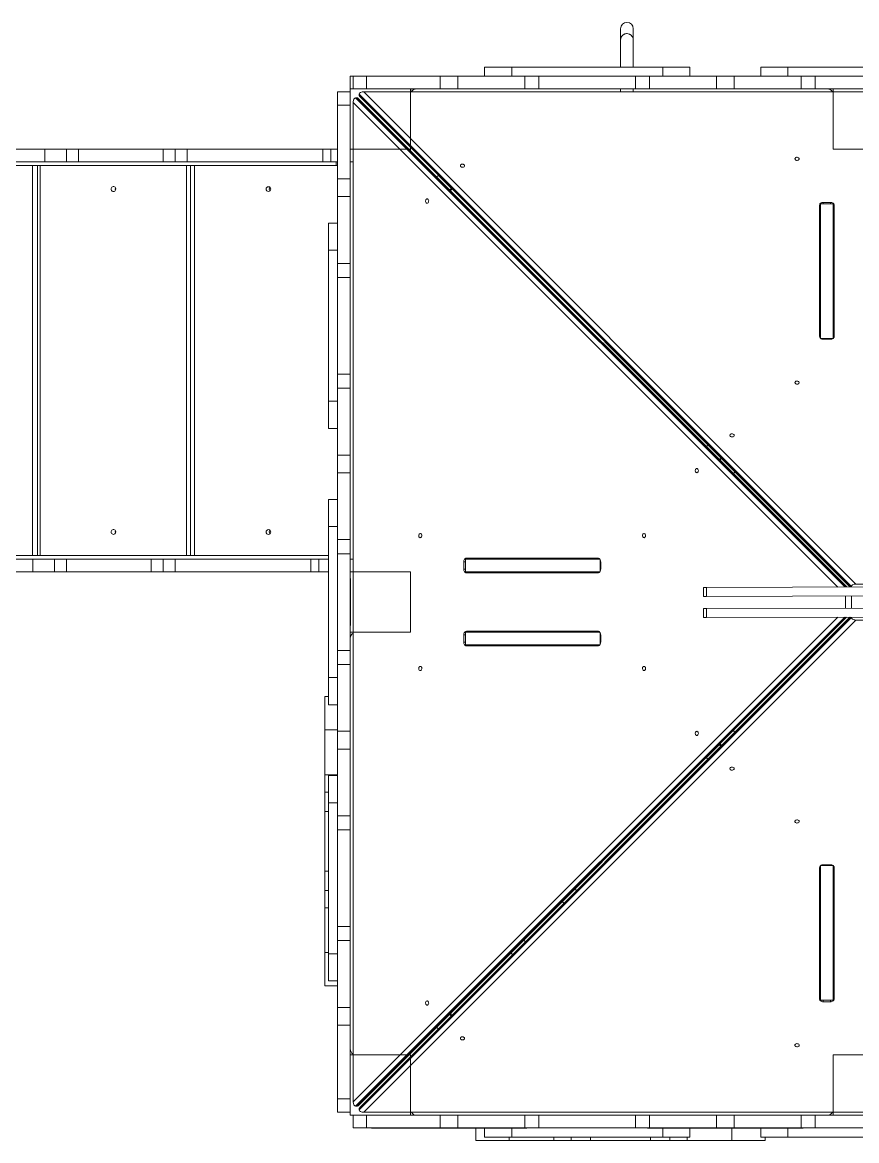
# Model space of a CAD drawing. Header units: millimetres. Extents: x -9609 to 9022, y -7175 to 8108.
# Drawn here: x 1354 to 2736, y 2315 to 4167 of the extents above; entities that cross this region are included whole.
import ezdxf

# ---------------------------------------------------------------- set-up
doc = ezdxf.new("R2010")
doc.units = ezdxf.units.MM
doc.layers.add('DIKOM_ОБЪЕКТ', color=7, linetype='Continuous')

msp = doc.modelspace()

# ---------------------------------------------------------------- linework, layer by layer
at = {"layer": 'DIKOM_ОБЪЕКТ', "color": 7, "linetype": 'Continuous', "lineweight": 15}
for p, q in [((2365.881, 4112.979), (2365.968, 4113.579)), ((2119.586, 4093.212), (2119.586, 4078.312)), ((2119.586, 4093.212), (2164.585, 4093.212)), ((2164.585, 4093.212), (2414.585, 4093.212)), ((2164.585, 4093.212), (2164.585, 4078.312)), ((2414.585, 4093.212), (2459.586, 4093.212)), ((2414.585, 4093.212), (2414.585, 4078.312)), ((2459.586, 4078.312), (2459.586, 4093.212)), ((2577.086, 4093.212), (2577.086, 4078.312)), ((2577.086, 4093.212), (2622.086, 4093.212)), ((2622.086, 4093.212), (2872.086, 4093.212)), ((2622.086, 4093.212), (2622.086, 4078.312)), ((1897.086, 4078.212), (1897.086, 4057.212)), ((1897.086, 4078.212), (1902.086, 4078.212)), ((1902.086, 4078.212), (1902.086, 4057.212)), ((1902.086, 4078.212), (1924.233, 4078.212)), ((1924.233, 4078.212), (1924.233, 4057.212)), ((1924.233, 4078.212), (2046.168, 4078.212)), ((1932.086, 4078.312), (1932.086, 4078.212)), ((1932.086, 4078.312), (1939.321, 4078.312)), ((1939.321, 4078.312), (1939.321, 4078.212)), ((1939.321, 4078.312), (2031.501, 4078.312)), ((2031.501, 4078.312), (2031.501, 4078.212)), ((2031.501, 4078.312), (2090.17, 4078.312)), ((2046.168, 4078.212), (2046.168, 4057.212)), ((2046.168, 4078.212), (2075.503, 4078.212)), ((2075.503, 4078.212), (2075.503, 4057.212)), ((2075.503, 4078.212), (2186.294, 4078.212)), ((2090.17, 4078.312), (2090.17, 4078.212)), ((2090.17, 4078.312), (2182.35, 4078.312)), ((2182.35, 4078.312), (2182.35, 4078.212)), ((2182.35, 4078.312), (2189.586, 4078.312)), ((2186.294, 4078.212), (2186.294, 4057.212)), ((2186.294, 4078.212), (2209.586, 4078.212)), ((2189.586, 4078.312), (2189.586, 4078.212)), ((2209.586, 4078.212), (2209.586, 4057.212)), ((2209.586, 4078.212), (2369.586, 4078.212)), ((2369.586, 4078.212), (2369.586, 4057.212)), ((2369.586, 4078.212), (2392.877, 4078.212)), ((2389.586, 4078.312), (2389.586, 4078.212)), ((2389.586, 4078.312), (2396.821, 4078.312)), ((2392.877, 4078.212), (2392.877, 4057.212)), ((2392.877, 4078.212), (2503.668, 4078.212)), ((2396.821, 4078.312), (2396.821, 4078.212)), ((2396.821, 4078.312), (2489.001, 4078.312)), ((2489.001, 4078.312), (2489.001, 4078.212)), ((2489.001, 4078.312), (2547.67, 4078.312)), ((2503.668, 4078.212), (2503.668, 4057.212)), ((2503.668, 4078.212), (2533.003, 4078.212)), ((2533.003, 4078.212), (2533.003, 4057.212)), ((2533.003, 4078.212), (2643.794, 4078.212)), ((2547.67, 4078.312), (2547.67, 4078.212)), ((2547.67, 4078.312), (2639.85, 4078.312)), ((2639.85, 4078.312), (2639.85, 4078.212)), ((2639.85, 4078.312), (2647.086, 4078.312)), ((2643.794, 4078.212), (2643.794, 4057.212)), ((2643.794, 4078.212), (2667.086, 4078.212)), ((2647.086, 4078.312), (2647.086, 4078.212)), ((2667.086, 4078.212), (2667.086, 4057.212)), ((2667.086, 4078.212), (2827.086, 4078.212)), ((1897.086, 4057.212), (1897.086, 4052.212)), ((1902.086, 4057.212), (1897.086, 4057.212)), ((1897.149, 4057.212), (1897.149, 3957.212)), ((1997.149, 4057.212), (1897.149, 4057.212)), ((1902.086, 4057.212), (1924.233, 4057.212)), ((1924.233, 4057.212), (2046.168, 4057.212)), ((1997.086, 4052.282), (1997.086, 4057.212)), ((1997.149, 3957.212), (1997.149, 4057.212)), ((1997.26, 4052.282), (1997.26, 4057.212)), ((2046.168, 4057.212), (2075.503, 4057.212)), ((2075.503, 4057.212), (2186.294, 4057.212)), ((2186.294, 4057.212), (2209.586, 4057.212)), ((2209.586, 4057.212), (2369.586, 4057.212)), ((2369.586, 4057.212), (2392.877, 4057.212)), ((2392.877, 4057.212), (2503.668, 4057.212)), ((2503.668, 4057.212), (2533.003, 4057.212)), ((2533.003, 4057.212), (2643.794, 4057.212)), ((2643.794, 4057.212), (2667.086, 4057.212)), ((2667.086, 4057.212), (2708.356, 4057.212)), ((2697.086, 4057.212), (2697.086, 4052.282)), ((2697.149, 4057.212), (2697.149, 3957.212)), ((2797.149, 4057.212), (2697.149, 4057.212)), ((2785.815, 4057.212), (2708.356, 4057.212)), ((2785.99, 4057.212), (2708.53, 4057.212)), ((1876.086, 4052.212), (1897.086, 4052.212)), ((1876.086, 4030.065), (1876.086, 4052.212)), ((1897.086, 4030.065), (1897.086, 4052.212)), ((1906.044, 4042.212), (1908.058, 4042.212)), ((1906.044, 4042.212), (2716.438, 3232.127)), ((2718.446, 3232.133), (1908.058, 4042.212)), ((2719.46, 3232.136), (1909.969, 4041.318)), ((2727.086, 3232.942), (1912.086, 4048.254)), ((1912.086, 4048.254), (1912.086, 4046.24)), ((1912.086, 4046.24), (2725.861, 3232.153)), ((1912.98, 4044.328), (2724.848, 3232.151)), ((1919.553, 4052.282), (2734.553, 3236.97)), ((3574.618, 4052.282), (1919.553, 4052.282)), ((1875.986, 4014.976), (1875.986, 4022.212)), ((1875.986, 4022.212), (1876.086, 4022.212)), ((1876.086, 4030.065), (1897.086, 4030.065)), ((1876.086, 3908.129), (1876.086, 4030.065)), ((1897.086, 3908.129), (1897.086, 4030.065)), ((1902.016, 4034.745), (1902.016, 2379.68)), ((2704.972, 3232.096), (1902.016, 4034.745)), ((1875.986, 4014.976), (1876.086, 4014.976)), ((1875.986, 3922.796), (1875.986, 4014.976)), ((1391.086, 3957.212), (1270.8, 3957.212)), ((1391.086, 3957.212), (1391.086, 3936.212)), ((1427.086, 3957.212), (1391.086, 3957.212)), ((1427.086, 3957.212), (1427.086, 3936.212)), ((1427.086, 3957.212), (1447.086, 3957.212)), ((1447.086, 3957.212), (1447.086, 3936.212)), ((1587.085, 3957.212), (1447.086, 3957.212)), ((1587.085, 3957.212), (1587.085, 3936.212)), ((1587.085, 3957.212), (1607.085, 3957.212)), ((1607.085, 3957.212), (1607.085, 3936.212)), ((1627.086, 3957.212), (1607.085, 3957.212)), ((1627.086, 3957.212), (1627.086, 3936.212)), ((1851.569, 3957.212), (1627.086, 3957.212)), ((1851.569, 3957.212), (1851.569, 3936.212)), ((1864.798, 3957.212), (1851.569, 3957.212)), ((1864.798, 3957.212), (1864.798, 3936.212)), ((1864.798, 3957.212), (1875.986, 3957.212)), ((1897.086, 3957.212), (1902.016, 3957.212)), ((1897.149, 3957.212), (1997.149, 3957.212)), ((1897.26, 3957.212), (1902.19, 3957.212)), ((1994.107, 3957.212), (1997.086, 3957.212)), ((1997.086, 3957.212), (1997.086, 3960.191)), ((1997.086, 3957.212), (1997.086, 3954.235)), ((2697.149, 3957.212), (2797.149, 3957.212)), ((407.92, 3930.212), (1873.783, 3930.212)), ((1391.086, 3936.212), (1270.8, 3936.212)), ((1370.919, 3284.212), (1370.919, 3930.212)), ((1378.834, 3284.212), (1378.834, 3930.212)), ((1383.586, 3930.212), (1383.586, 3284.212)), ((1427.086, 3936.212), (1391.086, 3936.212)), ((1427.086, 3936.212), (1447.086, 3936.212)), ((1587.085, 3936.212), (1447.086, 3936.212)), ((1587.085, 3936.212), (1607.085, 3936.212)), ((1627.086, 3936.212), (1607.085, 3936.212)), ((1626.135, 3284.212), (1626.135, 3930.212)), ((1851.569, 3936.212), (1627.086, 3936.212)), ((1632.677, 3284.212), (1632.677, 3930.212)), ((1638.861, 3930.212), (1638.861, 3284.212)), ((1864.798, 3936.212), (1851.569, 3936.212)), ((1864.798, 3936.212), (1875.986, 3936.212)), ((1873.783, 3936.212), (1873.783, 3930.212)), ((1873.783, 3930.212), (1875.986, 3930.212)), ((1897.086, 3936.212), (1902.016, 3936.212)), ((1875.986, 3922.796), (1876.086, 3922.796)), ((1875.986, 3864.128), (1875.986, 3922.796)), ((1876.086, 3908.129), (1897.086, 3908.129)), ((1876.086, 3878.795), (1876.086, 3908.129)), ((1897.086, 3878.795), (1897.086, 3908.129)), ((2043.494, 3913.764), (2043.206, 3913.62)), ((2043.206, 3913.62), (2064.646, 3892.189)), ((2064.646, 3892.189), (2064.507, 3890.101)), ((2064.507, 3890.101), (2066.267, 3890.983)), ((2064.646, 3892.189), (2064.923, 3892.328)), ((1876.086, 3878.795), (1897.086, 3878.795)), ((1876.086, 3768.004), (1876.086, 3878.795)), ((1897.086, 3768.004), (1897.086, 3878.795)), ((1875.986, 3864.128), (1876.086, 3864.128)), ((1875.986, 3771.948), (1875.986, 3864.128)), ((2674.586, 3864.728), (2674.586, 3646.819)), ((2697.086, 3866.463), (2676.086, 3866.463)), ((2676.086, 3643.877), (2676.086, 3866.463)), ((2692.586, 3869.175), (2680.586, 3869.175)), ((2680.586, 3866.463), (2680.586, 3869.175)), ((2692.586, 3866.463), (2692.586, 3869.175)), ((2697.086, 3643.877), (2697.086, 3866.463)), ((2698.586, 3646.819), (2698.586, 3864.728)), ((1875.986, 3834.712), (1861.086, 3834.712)), ((1861.086, 3789.712), (1861.086, 3834.712)), ((1861.086, 3539.712), (1861.086, 3789.712)), ((1861.086, 3789.712), (1875.986, 3789.712)), ((1875.986, 3771.948), (1876.086, 3771.948)), ((1875.986, 3764.712), (1875.986, 3771.948)), ((1875.986, 3764.712), (1876.086, 3764.712)), ((1876.086, 3768.004), (1897.086, 3768.004)), ((1876.086, 3744.712), (1876.086, 3768.004)), ((1897.086, 3744.712), (1897.086, 3768.004)), ((1876.086, 3744.712), (1897.086, 3744.712)), ((1876.086, 3584.712), (1876.086, 3744.712)), ((1897.086, 3584.712), (1897.086, 3744.712)), ((2696.609, 3643.519), (2676.562, 3643.519)), ((2680.586, 3642.372), (2692.586, 3642.372)), ((1876.086, 3584.712), (1897.086, 3584.712)), ((1876.086, 3561.42), (1876.086, 3584.712)), ((1897.086, 3561.42), (1897.086, 3584.712)), ((1875.986, 3557.476), (1875.986, 3564.712)), ((1875.986, 3564.712), (1876.086, 3564.712)), ((1875.986, 3557.476), (1876.086, 3557.476)), ((1875.986, 3465.296), (1875.986, 3557.476)), ((1876.086, 3561.42), (1897.086, 3561.42)), ((1876.086, 3450.629), (1876.086, 3561.42)), ((1897.086, 3450.629), (1897.086, 3561.42)), ((1861.086, 3494.712), (1861.086, 3539.712)), ((1861.086, 3539.712), (1875.986, 3539.712)), ((1861.086, 3494.712), (1875.986, 3494.712)), ((1875.986, 3465.296), (1876.086, 3465.296)), ((1875.986, 3406.628), (1875.986, 3465.296)), ((2489.924, 3467.164), (2489.863, 3467.134)), ((2489.863, 3467.134), (2511.303, 3445.703)), ((1876.086, 3450.629), (1897.086, 3450.629)), ((1876.086, 3421.295), (1876.086, 3450.629)), ((1897.086, 3421.295), (1897.086, 3450.629)), ((2511.303, 3445.703), (2511.163, 3443.615)), ((2511.303, 3445.703), (2511.352, 3445.728)), ((2511.163, 3443.615), (2512.696, 3444.383)), ((1876.086, 3421.295), (1897.086, 3421.295)), ((1876.086, 3310.504), (1876.086, 3421.295)), ((1897.086, 3310.504), (1897.086, 3421.295)), ((1875.986, 3406.628), (1876.086, 3406.628)), ((1875.986, 3314.448), (1875.986, 3406.628)), ((1875.986, 3377.212), (1861.086, 3377.212)), ((1861.086, 3332.212), (1861.086, 3377.212)), ((1861.086, 3082.212), (1861.086, 3332.212)), ((1861.086, 3332.212), (1875.986, 3332.212)), ((1875.986, 3314.448), (1876.086, 3314.448)), ((1875.986, 3307.212), (1875.986, 3314.448)), ((1875.986, 3307.212), (1876.086, 3307.212)), ((1876.086, 3310.504), (1897.086, 3310.504)), ((1876.086, 3287.212), (1876.086, 3310.504)), ((1897.086, 3287.212), (1897.086, 3310.504)), ((407.92, 3284.212), (1861.086, 3284.212)), ((1371.085, 3278.212), (1250.8, 3278.212)), ((1371.085, 3278.212), (1371.085, 3257.212)), ((1407.085, 3278.212), (1371.085, 3278.212)), ((1407.085, 3278.212), (1407.085, 3257.212)), ((1407.085, 3278.212), (1427.086, 3278.212)), ((1427.086, 3278.212), (1427.086, 3257.212)), ((1567.086, 3278.212), (1427.086, 3278.212)), ((1567.086, 3278.212), (1567.086, 3257.212)), ((1567.086, 3278.212), (1587.085, 3278.212)), ((1587.085, 3278.212), (1587.085, 3257.212)), ((1607.085, 3278.212), (1587.085, 3278.212)), ((1607.085, 3278.212), (1607.085, 3257.212)), ((1831.569, 3278.212), (1607.085, 3278.212)), ((1831.569, 3278.212), (1831.569, 3257.212)), ((1844.798, 3278.212), (1831.569, 3278.212)), ((1844.798, 3278.212), (1844.798, 3257.212)), ((1844.798, 3278.212), (1861.086, 3278.212)), ((1876.086, 3287.212), (1897.086, 3287.212)), ((1876.086, 3127.212), (1876.086, 3287.212)), ((1897.086, 3245.942), (1897.086, 3287.212)), ((1897.086, 3278.212), (1902.016, 3278.212)), ((2087.835, 3278.212), (2087.835, 3257.212)), ((2310.42, 3278.212), (2087.835, 3278.212)), ((2307.479, 3279.712), (2089.569, 3279.712)), ((2085.122, 3273.712), (2085.122, 3261.712)), ((2087.835, 3273.712), (2085.122, 3273.712)), ((2087.835, 3261.712), (2085.122, 3261.712)), ((2310.778, 3277.735), (2310.778, 3257.689)), ((2311.926, 3261.712), (2311.926, 3273.712)), ((1371.085, 3257.212), (1250.8, 3257.212)), ((1407.085, 3257.212), (1371.085, 3257.212)), ((1407.085, 3257.212), (1427.086, 3257.212)), ((1567.086, 3257.212), (1427.086, 3257.212)), ((1567.086, 3257.212), (1587.085, 3257.212)), ((1607.085, 3257.212), (1587.085, 3257.212)), ((1831.569, 3257.212), (1607.085, 3257.212)), ((1844.798, 3257.212), (1831.569, 3257.212)), ((1844.798, 3257.212), (1861.086, 3257.212)), ((1902.016, 3257.212), (1897.086, 3257.212)), ((1897.086, 3245.942), (1897.086, 3168.482)), ((1897.149, 3257.212), (1897.149, 3157.212)), ((1997.149, 3257.212), (1897.149, 3257.212)), ((1897.26, 3245.942), (1897.26, 3168.482)), ((1997.149, 3157.212), (1997.149, 3257.212)), ((2310.42, 3257.212), (2087.835, 3257.212)), ((2089.569, 3255.712), (2307.479, 3255.712)), ((2482.307, 3231.48), (2482.349, 3216.48)), ((2487.307, 3231.494), (2772.127, 3232.281)), ((2487.307, 3231.494), (2487.349, 3216.494)), ((2727.086, 3232.942), (2727.086, 3232.157)), ((2734.553, 3236.97), (2759.618, 3236.97)), ((2487.349, 3216.494), (2772.168, 3217.281)), ((2717.327, 3197.13), (2717.327, 3217.13)), ((2727.397, 3197.158), (2727.397, 3217.158)), ((2482.404, 3196.48), (2482.446, 3181.48)), ((2487.404, 3196.494), (2772.224, 3197.281)), ((2487.404, 3196.494), (2487.445, 3181.494)), ((1897.086, 3127.212), (1897.086, 3168.482)), ((1902.016, 2379.68), (2704.738, 3182.095)), ((2716.268, 3182.127), (1906.044, 2372.212)), ((1908.058, 2372.212), (2718.287, 3182.132)), ((1909.969, 2373.107), (2719.307, 3182.135)), ((2725.743, 3182.153), (1912.086, 2368.184)), ((1912.086, 2366.171), (2727.086, 3181.482)), ((2724.724, 3182.15), (1912.98, 2370.096)), ((2734.553, 3177.454), (1919.553, 2362.143)), ((2487.445, 3181.494), (2772.265, 3182.281)), ((2727.086, 3181.482), (2727.086, 3182.157)), ((2759.618, 3177.454), (2734.553, 3177.454)), ((1897.086, 3157.212), (1902.016, 3157.212)), ((1897.149, 3157.212), (1997.149, 3157.212)), ((2085.122, 3152.712), (2085.122, 3140.712)), ((2087.835, 3152.712), (2085.122, 3152.712)), ((2087.835, 3157.212), (2087.835, 3136.212)), ((2310.42, 3157.212), (2087.835, 3157.212)), ((2307.479, 3158.712), (2089.569, 3158.712)), ((2281.808, 3157.212), (2285.071, 3158.712)), ((2310.778, 3156.735), (2310.778, 3136.689)), ((2311.926, 3140.712), (2311.926, 3152.712)), ((2087.835, 3140.712), (2085.122, 3140.712)), ((2310.42, 3136.212), (2087.835, 3136.212)), ((2089.569, 3134.712), (2307.479, 3134.712)), ((2191.378, 3134.712), (2193.168, 3136.212)), ((2241.462, 3134.712), (2243.768, 3136.212)), ((1876.086, 3127.212), (1897.086, 3127.212)), ((1876.086, 3103.921), (1876.086, 3127.212)), ((1897.086, 3103.921), (1897.086, 3127.212)), ((1875.986, 3099.976), (1875.986, 3107.212)), ((1875.986, 3107.212), (1876.086, 3107.212)), ((1875.986, 3099.976), (1876.086, 3099.976)), ((1875.986, 3007.796), (1875.986, 3099.976)), ((1876.086, 3103.921), (1897.086, 3103.921)), ((1876.086, 2993.129), (1876.086, 3103.921)), ((1897.086, 2993.129), (1897.086, 3103.921)), ((1861.086, 3037.212), (1861.086, 3082.212)), ((1861.086, 3082.212), (1875.986, 3082.212)), ((1861.086, 3050.493), (1855.085, 3050.493)), ((1855.085, 2995.446), (1855.085, 3050.493)), ((1861.086, 3037.212), (1875.986, 3037.212)), ((1875.986, 3007.796), (1876.086, 3007.796)), ((1875.986, 2949.128), (1875.986, 3007.796)), ((1855.085, 2921.22), (1855.085, 2995.446)), ((1855.085, 2995.446), (1875.986, 2995.446)), ((1876.086, 2993.129), (1897.086, 2993.129)), ((1876.086, 2963.795), (1876.086, 2993.129)), ((1897.086, 2963.795), (1897.086, 2993.129)), ((1876.086, 2963.795), (1897.086, 2963.795)), ((1876.086, 2853.004), (1876.086, 2963.795)), ((1897.086, 2853.004), (1897.086, 2963.795)), ((2487.164, 2949.99), (2508.595, 2971.429)), ((2508.595, 2971.429), (2508.57, 2971.479)), ((2508.595, 2971.429), (2510.682, 2971.29)), ((2510.682, 2971.29), (2509.915, 2972.823)), ((1875.986, 2949.128), (1876.086, 2949.128)), ((1875.986, 2856.948), (1875.986, 2949.128)), ((2487.133, 2950.05), (2487.164, 2949.99)), ((1855.085, 2892.507), (1855.085, 2921.22)), ((1875.986, 2921.22), (1855.085, 2921.22)), ((1875.986, 2919.712), (1861.086, 2919.712)), ((1861.086, 2874.712), (1861.086, 2919.712)), ((1855.085, 2860.493), (1855.085, 2892.507)), ((1855.085, 2892.507), (1861.086, 2892.507)), ((1861.086, 2624.712), (1861.086, 2874.712)), ((1861.086, 2874.712), (1875.986, 2874.712)), ((1861.086, 2860.493), (1855.085, 2860.493)), ((1855.085, 2761.518), (1855.085, 2860.493)), ((1875.986, 2856.948), (1876.086, 2856.948)), ((1875.986, 2849.712), (1875.986, 2856.948)), ((1876.086, 2853.004), (1897.086, 2853.004)), ((1876.086, 2829.712), (1876.086, 2853.004)), ((1897.086, 2829.712), (1897.086, 2853.004)), ((1875.986, 2849.712), (1876.086, 2849.712)), ((1876.086, 2829.712), (1897.086, 2829.712)), ((1876.086, 2669.712), (1876.086, 2829.712)), ((1897.086, 2669.712), (1897.086, 2829.712)), ((1855.085, 2761.518), (1861.086, 2761.518)), ((1855.085, 2729.505), (1855.085, 2761.518)), ((2674.586, 2767.606), (2674.586, 2549.696)), ((2676.086, 2770.547), (2676.086, 2547.961)), ((2676.562, 2770.905), (2696.609, 2770.905)), ((2692.586, 2772.053), (2680.586, 2772.053)), ((2697.086, 2770.547), (2697.086, 2547.961)), ((2698.586, 2549.696), (2698.586, 2767.606)), ((1855.085, 2700.792), (1855.085, 2729.505)), ((1861.086, 2729.505), (1855.085, 2729.505)), ((1855.085, 2626.565), (1855.085, 2700.792)), ((1855.085, 2700.792), (1861.086, 2700.792)), ((1876.086, 2669.712), (1897.086, 2669.712)), ((1876.086, 2646.42), (1876.086, 2669.712)), ((1897.086, 2646.42), (1897.086, 2669.712)), ((1875.986, 2649.712), (1876.086, 2649.712)), ((1875.986, 2642.476), (1875.986, 2649.712)), ((2698.586, 2659.227), (2697.086, 2657.212)), ((1875.986, 2642.476), (1876.086, 2642.476)), ((1875.986, 2550.296), (1875.986, 2642.476)), ((1876.086, 2646.42), (1897.086, 2646.42)), ((1876.086, 2535.629), (1876.086, 2646.42)), ((1897.086, 2535.629), (1897.086, 2646.42)), ((2187.292, 2644.513), (2184.45, 2647.483)), ((2676.086, 2631.8), (2674.586, 2630.16)), ((1855.085, 2571.518), (1855.085, 2626.565)), ((1861.086, 2626.565), (1855.085, 2626.565)), ((1861.086, 2579.712), (1861.086, 2624.712)), ((1861.086, 2624.712), (1875.986, 2624.712)), ((1861.086, 2579.712), (1875.986, 2579.712)), ((1855.085, 2571.518), (1875.986, 2571.518)), ((1875.986, 2550.296), (1876.086, 2550.296)), ((1875.986, 2491.628), (1875.986, 2550.296)), ((2676.086, 2547.961), (2697.086, 2547.961)), ((2680.586, 2547.961), (2680.586, 2545.249)), ((2680.586, 2545.249), (2692.586, 2545.249)), ((2692.586, 2547.961), (2692.586, 2545.249)), ((1876.086, 2535.629), (1897.086, 2535.629)), ((1876.086, 2506.295), (1876.086, 2535.629)), ((1897.086, 2506.295), (1897.086, 2535.629)), ((2040.677, 2503.333), (2062.109, 2524.773)), ((2062.109, 2524.773), (2061.97, 2525.049)), ((2062.109, 2524.773), (2064.196, 2524.633)), ((2064.196, 2524.633), (2063.315, 2526.393)), ((1876.086, 2506.295), (1897.086, 2506.295)), ((1876.086, 2384.36), (1876.086, 2506.295)), ((1897.086, 2384.36), (1897.086, 2506.295)), ((2040.533, 2503.621), (2040.677, 2503.333)), ((1875.986, 2491.628), (1876.086, 2491.628)), ((1875.986, 2399.448), (1875.986, 2491.628)), ((1902.016, 2457.212), (1897.086, 2457.212)), ((1897.149, 2457.212), (1897.149, 2357.212)), ((1997.149, 2457.212), (1897.149, 2457.212)), ((1902.19, 2457.212), (1897.26, 2457.212)), ((1997.086, 2457.212), (1994.107, 2457.212)), ((1997.086, 2454.234), (1997.086, 2457.212)), ((1997.149, 2357.212), (1997.149, 2457.212)), ((2697.149, 2457.212), (2697.149, 2357.212)), ((2797.149, 2457.212), (2697.149, 2457.212)), ((1875.986, 2399.448), (1876.086, 2399.448)), ((1875.986, 2392.212), (1875.986, 2399.448)), ((1875.986, 2392.212), (1876.086, 2392.212)), ((1876.086, 2384.36), (1897.086, 2384.36)), ((1876.086, 2362.212), (1876.086, 2384.36)), ((1897.086, 2362.212), (1897.086, 2384.36)), ((1906.044, 2372.212), (1908.058, 2372.212)), ((1876.086, 2362.212), (1897.086, 2362.212)), ((1897.086, 2362.212), (1897.086, 2357.212)), ((1897.086, 2357.212), (1902.086, 2357.212)), ((1897.149, 2357.212), (1997.149, 2357.212)), ((1902.086, 2336.212), (1902.086, 2357.212)), ((1924.233, 2357.212), (1902.086, 2357.212)), ((1912.086, 2366.171), (1912.086, 2368.184)), ((1919.553, 2362.143), (3574.618, 2362.143)), ((1924.233, 2336.212), (1924.233, 2357.212)), ((2046.168, 2357.212), (1924.233, 2357.212)), ((1997.086, 2357.212), (1997.086, 2362.143)), ((2046.168, 2336.212), (2046.168, 2357.212)), ((2075.503, 2357.212), (2046.168, 2357.212)), ((2075.503, 2336.212), (2075.503, 2357.212)), ((2186.294, 2357.212), (2075.503, 2357.212)), ((2186.294, 2336.212), (2186.294, 2357.212)), ((2209.586, 2357.212), (2186.294, 2357.212)), ((2209.586, 2336.212), (2209.586, 2357.212)), ((2369.586, 2357.212), (2209.586, 2357.212)), ((2369.586, 2336.212), (2369.586, 2357.212)), ((2392.877, 2357.212), (2369.586, 2357.212)), ((2392.877, 2336.212), (2392.877, 2357.212)), ((2503.668, 2357.212), (2392.877, 2357.212)), ((2503.668, 2336.212), (2503.668, 2357.212)), ((2533.003, 2357.212), (2503.668, 2357.212)), ((2533.003, 2336.212), (2533.003, 2357.212)), ((2643.794, 2357.212), (2533.003, 2357.212)), ((2643.794, 2336.212), (2643.794, 2357.212)), ((2667.086, 2357.212), (2643.794, 2357.212)), ((2667.086, 2336.212), (2667.086, 2357.212)), ((2708.356, 2357.212), (2667.086, 2357.212)), ((2697.086, 2362.143), (2697.086, 2357.212)), ((2697.149, 2357.212), (2797.149, 2357.212)), ((2708.356, 2357.212), (2785.815, 2357.212)), ((1924.233, 2336.212), (1902.086, 2336.212)), ((2046.168, 2336.212), (1924.233, 2336.212)), ((1932.086, 2336.112), (1932.086, 2336.212)), ((1939.321, 2336.112), (1932.086, 2336.112)), ((1939.321, 2336.112), (1939.321, 2336.212)), ((2031.501, 2336.112), (1939.321, 2336.112)), ((2031.501, 2336.112), (2031.501, 2336.212)), ((2090.17, 2336.112), (2031.501, 2336.112)), ((2075.503, 2336.212), (2046.168, 2336.212)), ((2186.294, 2336.212), (2075.503, 2336.212)), ((2090.17, 2336.112), (2090.17, 2336.212)), ((2182.35, 2336.112), (2090.17, 2336.112)), ((2105.196, 2336.112), (2105.196, 2315.212)), ((2119.586, 2336.112), (2119.586, 2321.212)), ((2164.585, 2321.212), (2164.585, 2336.112)), ((2182.35, 2336.112), (2182.35, 2336.212)), ((2189.586, 2336.112), (2182.35, 2336.112)), ((2209.586, 2336.212), (2186.294, 2336.212)), ((2189.586, 2336.112), (2189.586, 2336.212)), ((2369.586, 2336.212), (2209.586, 2336.212)), ((2392.877, 2336.212), (2369.586, 2336.212)), ((2389.586, 2336.112), (2389.586, 2336.212)), ((2396.821, 2336.112), (2389.586, 2336.112)), ((2503.668, 2336.212), (2392.877, 2336.212)), ((2396.821, 2336.112), (2396.821, 2336.212)), ((2489.001, 2336.112), (2396.821, 2336.112)), ((2414.585, 2321.212), (2414.585, 2336.112)), ((2459.586, 2321.212), (2459.586, 2336.112)), ((2489.001, 2336.112), (2489.001, 2336.212)), ((2547.67, 2336.112), (2489.001, 2336.112)), ((2533.003, 2336.212), (2503.668, 2336.212)), ((2529.124, 2336.112), (2529.124, 2315.212)), ((2643.794, 2336.212), (2533.003, 2336.212)), ((2547.67, 2336.112), (2547.67, 2336.212)), ((2639.85, 2336.112), (2547.67, 2336.112)), ((2577.086, 2336.112), (2577.086, 2321.212)), ((2622.086, 2321.212), (2622.086, 2336.112)), ((2639.85, 2336.112), (2639.85, 2336.212)), ((2647.086, 2336.112), (2639.85, 2336.112)), ((2667.086, 2336.212), (2643.794, 2336.212)), ((2647.086, 2336.112), (2647.086, 2336.212)), ((2827.086, 2336.212), (2667.086, 2336.212)), ((2160.243, 2315.212), (2105.196, 2315.212)), ((2164.585, 2321.212), (2119.586, 2321.212)), ((2160.243, 2315.212), (2160.243, 2321.212)), ((2234.469, 2315.212), (2160.243, 2315.212)), ((2414.585, 2321.212), (2164.585, 2321.212)), ((2234.469, 2321.212), (2234.469, 2315.212)), ((2263.182, 2315.212), (2234.469, 2315.212)), ((2263.182, 2315.212), (2263.182, 2321.212)), ((2295.196, 2315.212), (2263.182, 2315.212)), ((2295.196, 2321.212), (2295.196, 2315.212)), ((2394.171, 2315.212), (2295.196, 2315.212)), ((2394.171, 2315.212), (2394.171, 2321.212)), ((2426.184, 2315.212), (2394.171, 2315.212)), ((2459.586, 2321.212), (2414.585, 2321.212)), ((2426.184, 2321.212), (2426.184, 2315.212)), ((2454.898, 2315.212), (2426.184, 2315.212)), ((2454.898, 2315.212), (2454.898, 2321.212)), ((2529.124, 2315.212), (2454.898, 2315.212)), ((2584.171, 2315.212), (2529.124, 2315.212)), ((2622.086, 2321.212), (2577.086, 2321.212)), ((2584.171, 2315.212), (2584.171, 2321.212)), ((2872.086, 2321.212), (2622.086, 2321.212))]:
    msp.add_line(p, q, dxfattribs=at)
at = {"layer": 'DIKOM_ОБЪЕКТ', "color": 7, "linetype": 'Continuous', "lineweight": 15, "flags": 128}
for points in [[(2086.53, 3929.828), (2086.34, 3930.671), (2085.792, 3931.422), (2084.944, 3932), (2083.889, 3932.343), (2082.741, 3932.414), (2081.624, 3932.204), (2080.66, 3931.737), (2079.952, 3931.063), (2079.578, 3930.255), (2079.578, 3929.401), (2079.952, 3928.594), (2080.66, 3927.92), (2081.624, 3927.453), (2082.741, 3927.243), (2083.889, 3927.314), (2084.944, 3927.657), (2085.792, 3928.235), (2086.34, 3928.986), (2086.53, 3929.828)], [(2633.586, 3941.187), (2633.775, 3940.345), (2634.324, 3939.594), (2635.171, 3939.016), (2636.226, 3938.673), (2637.375, 3938.602), (2638.491, 3938.812), (2639.456, 3939.279), (2640.164, 3939.953), (2640.538, 3940.76), (2640.538, 3941.614), (2640.164, 3942.422), (2639.456, 3943.096), (2638.491, 3943.563), (2637.375, 3943.773), (2636.226, 3943.702), (2635.171, 3943.359), (2634.324, 3942.781), (2633.775, 3942.03), (2633.586, 3941.187)], [(1504.86, 3887.212), (1506.004, 3887.39), (1507.046, 3887.907), (1507.894, 3888.718), (1508.473, 3889.751), (1508.73, 3890.913), (1508.644, 3892.102), (1508.221, 3893.212), (1507.5, 3894.144), (1506.544, 3894.816), (1505.439, 3895.167), (1504.282, 3895.167), (1503.176, 3894.816), (1502.221, 3894.144), (1501.499, 3893.212), (1501.077, 3892.102), (1500.99, 3890.913), (1501.248, 3889.751), (1501.826, 3888.718), (1502.674, 3887.907), (1503.716, 3887.39), (1504.86, 3887.212)], [(2024.469, 3867.768), (2025.312, 3867.957), (2026.063, 3868.506), (2026.641, 3869.353), (2026.984, 3870.408), (2027.055, 3871.557), (2026.845, 3872.674), (2026.378, 3873.638), (2025.704, 3874.346), (2024.896, 3874.72), (2024.042, 3874.72), (2023.235, 3874.346), (2022.561, 3873.638), (2022.094, 3872.674), (2021.884, 3871.557), (2021.955, 3870.408), (2022.298, 3869.353), (2022.876, 3868.506), (2023.627, 3867.957), (2024.469, 3867.768)], [(2680.586, 3869.175), (2679.415, 3869.09), (2678.289, 3868.837), (2677.252, 3868.426), (2676.343, 3867.873), (2675.597, 3867.199), (2675.042, 3866.43), (2674.701, 3865.596), (2674.586, 3864.728)], [(2698.586, 3864.728), (2698.47, 3865.596), (2698.129, 3866.43), (2697.574, 3867.199), (2696.828, 3867.873), (2695.919, 3868.426), (2694.882, 3868.837), (2693.756, 3869.09), (2692.586, 3869.175)], [(2674.586, 3646.819), (2674.701, 3645.951), (2675.042, 3645.117), (2675.597, 3644.348), (2676.343, 3643.674), (2677.252, 3643.121), (2678.289, 3642.71), (2679.415, 3642.457), (2680.586, 3642.372)], [(2692.586, 3642.372), (2693.756, 3642.457), (2694.882, 3642.71), (2695.919, 3643.121), (2696.828, 3643.674), (2697.574, 3644.348), (2698.129, 3645.117), (2698.47, 3645.951), (2698.586, 3646.819)], [(2633.586, 3570.593), (2633.775, 3569.751), (2634.324, 3569), (2635.171, 3568.421), (2636.226, 3568.078), (2637.375, 3568.008), (2638.491, 3568.217), (2639.456, 3568.684), (2640.164, 3569.358), (2640.538, 3570.166), (2640.538, 3571.02), (2640.164, 3571.828), (2639.456, 3572.502), (2638.491, 3572.969), (2637.375, 3573.178), (2636.226, 3573.108), (2635.171, 3572.765), (2634.324, 3572.186), (2633.775, 3571.435), (2633.586, 3570.593)], [(2533.016, 3483.172), (2532.827, 3484.014), (2532.278, 3484.765), (2531.43, 3485.343), (2530.375, 3485.686), (2529.227, 3485.757), (2528.11, 3485.547), (2527.146, 3485.08), (2526.438, 3484.406), (2526.064, 3483.599), (2526.064, 3482.745), (2526.438, 3481.937), (2527.146, 3481.263), (2528.11, 3480.796), (2529.227, 3480.586), (2530.375, 3480.657), (2531.43, 3481), (2532.278, 3481.578), (2532.827, 3482.329), (2533.016, 3483.172)], [(2471.126, 3421.282), (2471.968, 3421.471), (2472.719, 3422.019), (2473.298, 3422.867), (2473.641, 3423.922), (2473.711, 3425.071), (2473.502, 3426.187), (2473.035, 3427.152), (2472.361, 3427.86), (2471.553, 3428.234), (2470.699, 3428.234), (2469.891, 3427.86), (2469.217, 3427.152), (2468.75, 3426.187), (2468.541, 3425.071), (2468.611, 3423.922), (2468.954, 3422.867), (2469.533, 3422.019), (2470.284, 3421.471), (2471.126, 3421.282)], [(1504.86, 3319.212), (1506.004, 3319.39), (1507.046, 3319.907), (1507.894, 3320.718), (1508.473, 3321.751), (1508.73, 3322.913), (1508.644, 3324.102), (1508.221, 3325.212), (1507.5, 3326.144), (1506.544, 3326.816), (1505.439, 3327.168), (1504.282, 3327.168), (1503.176, 3326.816), (1502.221, 3326.144), (1501.499, 3325.212), (1501.077, 3324.102), (1500.99, 3322.913), (1501.248, 3321.751), (1501.826, 3320.718), (1502.674, 3319.907), (1503.716, 3319.39), (1504.86, 3319.212)], [(2013.11, 3313.712), (2013.953, 3313.902), (2014.704, 3314.45), (2015.282, 3315.298), (2015.625, 3316.353), (2015.696, 3317.501), (2015.486, 3318.618), (2015.019, 3319.583), (2014.345, 3320.29), (2013.537, 3320.664), (2012.683, 3320.664), (2011.876, 3320.29), (2011.202, 3319.583), (2010.735, 3318.618), (2010.525, 3317.501), (2010.595, 3316.353), (2010.939, 3315.298), (2011.517, 3314.45), (2012.268, 3313.902), (2013.11, 3313.712)], [(2383.705, 3313.712), (2384.547, 3313.902), (2385.298, 3314.45), (2385.877, 3315.298), (2386.22, 3316.353), (2386.29, 3317.501), (2386.08, 3318.618), (2385.613, 3319.583), (2384.939, 3320.29), (2384.132, 3320.664), (2383.278, 3320.664), (2382.47, 3320.29), (2381.796, 3319.583), (2381.329, 3318.618), (2381.119, 3317.501), (2381.19, 3316.353), (2381.533, 3315.298), (2382.111, 3314.45), (2382.862, 3313.902), (2383.705, 3313.712)], [(2089.569, 3279.712), (2088.702, 3279.597), (2087.868, 3279.255), (2087.099, 3278.701), (2086.425, 3277.955), (2085.872, 3277.046), (2085.461, 3276.008), (2085.208, 3274.883), (2085.122, 3273.712)], [(2311.926, 3273.712), (2311.841, 3274.883), (2311.587, 3276.008), (2311.177, 3277.046), (2310.624, 3277.955), (2309.95, 3278.701), (2309.181, 3279.255), (2308.347, 3279.597), (2307.479, 3279.712)], [(2085.122, 3261.712), (2085.208, 3260.542), (2085.461, 3259.416), (2085.872, 3258.379), (2086.425, 3257.47), (2087.099, 3256.723), (2087.868, 3256.169), (2088.702, 3255.827), (2089.569, 3255.712)], [(2307.479, 3255.712), (2308.347, 3255.827), (2309.181, 3256.169), (2309.95, 3256.723), (2310.624, 3257.47), (2311.177, 3258.379), (2311.587, 3259.416), (2311.841, 3260.542), (2311.926, 3261.712)], [(2482.307, 3231.48), (2482.386, 3231.481), (2482.82, 3231.482), (2483.599, 3231.484), (2484.664, 3231.487), (2485.932, 3231.49), (2487.307, 3231.494)], [(2482.349, 3216.48), (2482.428, 3216.481), (2482.861, 3216.482), (2483.64, 3216.484), (2484.705, 3216.487), (2485.974, 3216.49), (2487.349, 3216.494)], [(2482.404, 3196.48), (2482.483, 3196.481), (2482.916, 3196.482), (2483.695, 3196.484), (2484.76, 3196.487), (2486.029, 3196.49), (2487.404, 3196.494)], [(2482.446, 3181.48), (2482.525, 3181.481), (2482.958, 3181.482), (2483.737, 3181.484), (2484.802, 3181.487), (2486.071, 3181.491), (2487.445, 3181.494)], [(2089.569, 3158.712), (2088.702, 3158.597), (2087.868, 3158.255), (2087.099, 3157.701), (2086.425, 3156.955), (2085.872, 3156.046), (2085.461, 3155.008), (2085.208, 3153.883), (2085.122, 3152.712)], [(2221.126, 3157.212), (2221.171, 3157.243), (2223.365, 3158.712)], [(2311.926, 3152.712), (2311.841, 3153.883), (2311.587, 3155.008), (2311.177, 3156.046), (2310.624, 3156.955), (2309.95, 3157.701), (2309.181, 3158.255), (2308.347, 3158.597), (2307.479, 3158.712)], [(2085.122, 3140.712), (2085.208, 3139.542), (2085.461, 3138.416), (2085.872, 3137.379), (2086.425, 3136.47), (2087.099, 3135.723), (2087.868, 3135.169), (2088.702, 3134.827), (2089.569, 3134.712)], [(2307.479, 3134.712), (2308.347, 3134.827), (2309.181, 3135.169), (2309.95, 3135.723), (2310.624, 3136.47), (2311.177, 3137.379), (2311.587, 3138.416), (2311.841, 3139.542), (2311.926, 3140.712)], [(2013.11, 3093.712), (2013.953, 3093.902), (2014.704, 3094.45), (2015.282, 3095.298), (2015.625, 3096.353), (2015.696, 3097.501), (2015.486, 3098.618), (2015.019, 3099.583), (2014.345, 3100.29), (2013.537, 3100.664), (2012.683, 3100.664), (2011.876, 3100.29), (2011.202, 3099.583), (2010.735, 3098.618), (2010.525, 3097.501), (2010.595, 3096.353), (2010.939, 3095.298), (2011.517, 3094.45), (2012.268, 3093.902), (2013.11, 3093.712)], [(2383.705, 3093.712), (2384.547, 3093.902), (2385.298, 3094.45), (2385.877, 3095.298), (2386.22, 3096.353), (2386.29, 3097.501), (2386.08, 3098.618), (2385.613, 3099.583), (2384.939, 3100.29), (2384.132, 3100.664), (2383.278, 3100.664), (2382.47, 3100.29), (2381.796, 3099.583), (2381.329, 3098.618), (2381.119, 3097.501), (2381.19, 3096.353), (2381.533, 3095.298), (2382.111, 3094.45), (2382.862, 3093.902), (2383.705, 3093.712)], [(2471.126, 2993.143), (2470.284, 2992.953), (2469.533, 2992.405), (2468.954, 2991.557), (2468.611, 2990.502), (2468.541, 2989.354), (2468.75, 2988.237), (2469.217, 2987.272), (2469.891, 2986.565), (2470.699, 2986.191), (2471.553, 2986.191), (2472.361, 2986.565), (2473.035, 2987.272), (2473.502, 2988.237), (2473.711, 2989.354), (2473.641, 2990.502), (2473.298, 2991.557), (2472.719, 2992.405), (2471.968, 2992.953), (2471.126, 2993.143)], [(2533.016, 2931.253), (2532.827, 2932.095), (2532.278, 2932.846), (2531.43, 2933.424), (2530.375, 2933.767), (2529.227, 2933.838), (2528.11, 2933.628), (2527.146, 2933.161), (2526.438, 2932.487), (2526.064, 2931.68), (2526.064, 2930.826), (2526.438, 2930.018), (2527.146, 2929.344), (2528.11, 2928.877), (2529.227, 2928.667), (2530.375, 2928.738), (2531.43, 2929.081), (2532.278, 2929.659), (2532.827, 2930.41), (2533.016, 2931.253)], [(2640.586, 2843.831), (2640.396, 2844.674), (2639.848, 2845.425), (2639, 2846.003), (2637.945, 2846.346), (2636.796, 2846.417), (2635.68, 2846.207), (2634.715, 2845.74), (2634.007, 2845.066), (2633.633, 2844.258), (2633.633, 2843.404), (2634.007, 2842.597), (2634.715, 2841.923), (2635.68, 2841.456), (2636.796, 2841.246), (2637.945, 2841.317), (2639, 2841.66), (2639.848, 2842.238), (2640.396, 2842.989), (2640.586, 2843.831)], [(2680.586, 2772.053), (2679.415, 2771.967), (2678.289, 2771.714), (2677.252, 2771.303), (2676.343, 2770.75), (2675.597, 2770.076), (2675.042, 2769.307), (2674.701, 2768.473), (2674.586, 2767.606)], [(2698.586, 2767.606), (2698.47, 2768.473), (2698.129, 2769.307), (2697.574, 2770.076), (2696.828, 2770.75), (2695.919, 2771.303), (2694.882, 2771.714), (2693.756, 2771.967), (2692.586, 2772.053)], [(2272.146, 2729.399), (2271.559, 2730.019), (2269.374, 2732.374)], [(2250.931, 2708.176), (2249.524, 2709.658), (2248.138, 2711.146)], [(2698.586, 2715.035), (2697.803, 2713.597), (2697.086, 2712.293)], [(2676.086, 2679.279), (2674.958, 2677.734), (2674.586, 2677.229)], [(2166.081, 2623.293), (2165.481, 2623.911), (2163.225, 2626.266)], [(2024.469, 2546.657), (2023.627, 2546.467), (2022.876, 2545.919), (2022.298, 2545.071), (2021.955, 2544.016), (2021.884, 2542.868), (2022.094, 2541.751), (2022.561, 2540.786), (2023.235, 2540.079), (2024.042, 2539.704), (2024.896, 2539.704), (2025.704, 2540.079), (2026.378, 2540.786), (2026.845, 2541.751), (2027.055, 2542.868), (2026.984, 2544.016), (2026.641, 2545.071), (2026.063, 2545.919), (2025.312, 2546.467), (2024.469, 2546.657)], [(2674.586, 2549.696), (2674.701, 2548.828), (2675.042, 2547.994), (2675.597, 2547.225), (2676.343, 2546.551), (2677.252, 2545.998), (2678.289, 2545.587), (2679.415, 2545.334), (2680.586, 2545.249)], [(2692.586, 2545.249), (2693.756, 2545.334), (2694.882, 2545.587), (2695.919, 2545.998), (2696.828, 2546.551), (2697.574, 2547.225), (2698.129, 2547.994), (2698.47, 2548.828), (2698.586, 2549.696)], [(2086.53, 2484.596), (2086.34, 2485.438), (2085.792, 2486.189), (2084.944, 2486.768), (2083.889, 2487.111), (2082.741, 2487.181), (2081.624, 2486.972), (2080.66, 2486.505), (2079.952, 2485.831), (2079.578, 2485.023), (2079.578, 2484.169), (2079.952, 2483.361), (2080.66, 2482.687), (2081.624, 2482.22), (2082.741, 2482.011), (2083.889, 2482.081), (2084.944, 2482.424), (2085.792, 2483.003), (2086.34, 2483.754), (2086.53, 2484.596)], [(2640.586, 2473.237), (2640.396, 2474.079), (2639.848, 2474.83), (2639, 2475.409), (2637.945, 2475.752), (2636.796, 2475.822), (2635.68, 2475.613), (2634.715, 2475.145), (2634.007, 2474.472), (2633.633, 2473.664), (2633.633, 2472.81), (2634.007, 2472.002), (2634.715, 2471.328), (2635.68, 2470.861), (2636.796, 2470.652), (2637.945, 2470.722), (2639, 2471.065), (2639.848, 2471.644), (2640.396, 2472.395), (2640.586, 2473.237)]]:
    msp.add_lwpolyline(points, dxfattribs=at)
at = {"layer": 'DIKOM_ОБЪЕКТ', "color": 7, "linetype": 'Continuous', "lineweight": 15}
for centre in [(1761.61, 3891.162), (1761.61, 3323.162)]:
    msp.add_circle(centre, 3.95, dxfattribs=at)
for centre, radius, start, end in [((2355.419, 4156.682), 10.547, 0.114349, 179.873427), ((2007.086, 4047.212), 10, 90, 149.539816), ((2687.086, 4047.212), 10, 30.460184, 90), ((2047.995, 3904.399), 10.39, 117.443765, 139.128234), ((1511.619, 3891.212), 4.098, 148.326729, 211.673271), ((1512.381, 3891.212), 4.617, 154.305708, 205.694292), ((1766.825, 3891.212), 4.043, 131.344181, 228.655819), ((1767.433, 3891.212), 4.57, 152.103755, 207.896245), ((2069.426, 3882.979), 10.376, 117.430359, 139.143633), ((2066.957, 3885.415), 5.288, 117.609005, 142.895656), ((2678.493, 3854.52), 3.91, 128.002116, 177.959797), ((2694.679, 3854.52), 3.909, 2.039048, 51.999038), ((2494.652, 3457.913), 10.39, 117.443865, 139.128305), ((2516.083, 3436.493), 10.376, 117.430599, 139.143736), ((2513.613, 3438.931), 5.286, 117.603977, 142.900966), ((2547.086, 3407.212), 20, 129.372854, 140.627146), ((1511.619, 3323.212), 4.098, 148.326797, 211.673203), ((1512.383, 3323.212), 4.617, 154.338617, 205.661383), ((1766.825, 3323.212), 4.043, 131.344729, 228.655271), ((1767.435, 3323.212), 4.57, 151.695993, 208.304007), ((2099.778, 3275.805), 3.909, 92.037745, 141.998969), ((2099.778, 3259.619), 3.909, 218.000813, 267.96063), ((1907.086, 3147.212), 10, 120.460184, 180), ((2099.778, 3154.805), 3.909, 92.038215, 142.000341), ((2099.778, 3138.619), 3.909, 218.000813, 267.96063), ((2547.086, 3007.212), 20, 219.372854, 230.627146), ((2517.81, 2976.214), 10.383, 207.437202, 229.135762), ((2515.367, 2973.74), 5.287, 207.605734, 232.899208), ((2496.38, 2954.774), 10.384, 207.436849, 229.133949), ((2678.492, 2559.904), 3.909, 182.03937, 231.999187), ((2694.679, 2559.904), 3.909, 307.999659, 357.961785), ((2071.313, 2529.548), 10.37, 207.424015, 229.151692), ((2068.88, 2527.082), 5.285, 207.60222, 232.902722), ((2049.893, 2508.118), 10.383, 207.437247, 229.136294), ((1907.086, 2467.212), 10, 180, 239.539816), ((2007.086, 2367.212), 10, 210.460184, 270), ((2687.086, 2367.212), 10, 270, 329.539816)]:
    msp.add_arc(centre, radius, start, end, dxfattribs=at)
for centre, major_axis, start_param, end_param in [((1906.044, 4034.745), (0, 7.467), 0, 1.57079633), ((1908.058, 4034.745), (0, 7.467), 5.78869262, 6.28318531), ((1919.553, 4048.254), (7.467, 0), 1.57079633, 3.14159265), ((1919.553, 4046.24), (7.467, 0), 3.14159265, 3.63608534), ((2734.553, 3232.942), (7.467, 0), 1.57079633, 3.14159265), ((2734.553, 3181.482), (7.467, 0), 3.14159265, 4.71238898), ((1906.044, 2379.68), (0, 7.467), 1.57079633, 3.14159265), ((1908.058, 2379.68), (0, 7.467), 3.14159265, 3.63608534), ((1919.553, 2368.184), (7.467, 0), 2.64709997, 3.14159265), ((1919.553, 2366.171), (7.467, 0), 3.14159265, 4.71238898)]:
    msp.add_ellipse(centre, major_axis=major_axis, ratio=0.53937887, start_param=start_param, end_param=end_param, dxfattribs=at)
for points, knots in [([(2365.885, 4137.924), (2365.858, 4138.546), (2365.808, 4139.701), (2365.294, 4141.617), (2364.533, 4143.229), (2363.677, 4144.479), (2362.893, 4145.371), (2362.145, 4146.061), (2361.466, 4146.584), (2360.805, 4147.018), (2360.015, 4147.463), (2358.466, 4148.15), (2356.071, 4148.654), (2353.674, 4148.48), (2352.116, 4148.053), (2351.176, 4147.696), (2350.343, 4147.299), (2349.391, 4146.727), (2348.381, 4145.952), (2347.381, 4144.958), (2346.469, 4143.755), (2345.713, 4142.381), (2345.169, 4140.898), (2344.843, 4139.365), (2344.809, 4138.428), (2344.792, 4137.942)], [0, 0, 0, 0, 0.108572305, 0.201552981, 0.278762869, 0.326108653, 0.364193239, 0.392954122, 0.412705986, 0.426154307, 0.439446979, 0.467288699, 0.527096626, 0.583615987, 0.608849951, 0.623340639, 0.643362976, 0.669350149, 0.701258992, 0.738832007, 0.78170707, 0.829510838, 0.88193237, 0.938781494, 1, 1, 1, 1]), ([(2344.872, 4156.701), (2344.873, 4155.726), (2344.873, 4153.819), (2344.875, 4151.036), (2344.875, 4148.407), (2344.876, 4145.937), (2344.877, 4143.64), (2344.878, 4141.52), (2344.878, 4140.056), (2344.879, 4139.305), (2344.879, 4139.192)], [0, 0, 0, 0, 0.16278683, 0.31815067, 0.46608714, 0.60659342, 0.73966822, 0.86313298, 0.97943014, 1, 1, 1, 1]), ([(2365.968, 4113.512), (2365.968, 4113.519), (2365.969, 4113.533), (2365.971, 4113.73), (2365.972, 4114.056), (2365.973, 4114.506), (2365.974, 4115.057), (2365.974, 4115.695), (2365.975, 4116.4), (2365.975, 4117.161), (2365.976, 4117.931), (2365.976, 4118.684), (2365.976, 4119.404), (2365.976, 4120.111), (2365.976, 4120.796), (2365.976, 4121.449), (2365.976, 4122.078), (2365.976, 4122.718), (2365.976, 4123.454), (2365.976, 4124.328), (2365.976, 4125.362), (2365.976, 4126.531), (2365.976, 4127.845), (2365.975, 4129.302), (2365.975, 4130.909), (2365.974, 4132.669), (2365.974, 4134.598), (2365.973, 4136.714), (2365.972, 4139.026), (2365.971, 4141.538), (2365.97, 4144.234), (2365.969, 4147.112), (2365.968, 4150.165), (2365.967, 4153.383), (2365.966, 4155.585), (2365.966, 4156.709)], [0, 0, 0, 0, 0.03692847, 0.07782217, 0.11675035, 0.15371489, 0.1887176, 0.22118747, 0.25176828, 0.28046148, 0.30726837, 0.32960987, 0.35044858, 0.36978465, 0.38761816, 0.40394899, 0.4187769, 0.43313543, 0.4489565, 0.46883759, 0.49067933, 0.51448258, 0.54024823, 0.56797735, 0.5971235, 0.62816568, 0.66110487, 0.69594202, 0.7334473, 0.77293015, 0.81439078, 0.85782903, 0.90324424, 0.95063518, 1, 1, 1, 1]), ([(2344.792, 4138.077), (2344.791, 4138.08), (2344.79, 4138.091), (2344.789, 4137.942), (2344.787, 4137.643), (2344.786, 4137.201), (2344.785, 4136.639), (2344.784, 4135.971), (2344.783, 4135.213), (2344.783, 4134.411), (2344.782, 4133.591), (2344.782, 4132.776), (2344.782, 4131.948), (2344.782, 4131.12), (2344.782, 4130.3), (2344.782, 4129.474), (2344.782, 4128.003), (2344.783, 4125.654), (2344.784, 4122.056), (2344.785, 4117.827), (2344.787, 4113.129), (2344.79, 4108.134), (2344.793, 4103.02), (2344.795, 4098.886), (2344.797, 4095.897), (2344.798, 4094.412), (2344.798, 4093.509), (2344.799, 4093.212)], [0, 0, 0, 0, 0.027668896, 0.078519935, 0.126891849, 0.17278407, 0.216197753, 0.257134163, 0.295596106, 0.331586135, 0.361799415, 0.390023896, 0.416261749, 0.440514613, 0.46278439, 0.483578344, 0.50437709, 0.570020116, 0.636649808, 0.704279388, 0.772440946, 0.835138154, 0.8954058, 0.953248402, 0.972180184, 0.990837198, 1, 1, 1, 1]), ([(2365.892, 4093.212), (2365.892, 4093.914), (2365.89, 4096.84), (2365.887, 4101.622), (2365.884, 4107.334), (2365.881, 4112.377), (2365.879, 4116.737), (2365.878, 4119.715), (2365.877, 4121.633), (2365.877, 4122.729), (2365.876, 4123.825), (2365.876, 4124.956), (2365.876, 4126.136), (2365.875, 4127.347), (2365.875, 4128.571), (2365.875, 4129.791), (2365.875, 4130.989), (2365.875, 4132.144), (2365.875, 4133.239), (2365.876, 4134.255), (2365.876, 4135.176), (2365.877, 4136.012), (2365.878, 4136.73), (2365.879, 4137.299), (2365.881, 4137.667), (2365.882, 4137.835), (2365.883, 4137.812), (2365.883, 4137.806)], [0, 0, 0, 0, 0.021634756, 0.09014521, 0.15920187, 0.222727898, 0.283775737, 0.342359212, 0.361534317, 0.380431933, 0.399952851, 0.421629561, 0.445489423, 0.471533579, 0.499764455, 0.530183826, 0.56279441, 0.597599428, 0.634601386, 0.673803358, 0.715208495, 0.758819741, 0.809342776, 0.862540012, 0.918412421, 0.976959238, 1, 1, 1, 1]), ([(2365.968, 4113.654), (2365.967, 4113.681), (2365.966, 4113.734), (2365.964, 4114.014), (2365.961, 4114.396), (2365.959, 4114.866), (2365.957, 4115.394), (2365.956, 4115.958), (2365.953, 4116.54), (2365.952, 4117.106), (2365.95, 4117.644), (2365.949, 4118.145), (2365.947, 4118.625), (2365.946, 4119.079), (2365.945, 4119.507), (2365.944, 4119.918), (2365.942, 4120.615), (2365.939, 4121.623), (2365.935, 4122.955), (2365.931, 4124.309), (2365.928, 4125.634), (2365.924, 4126.896), (2365.921, 4128.071), (2365.919, 4128.942), (2365.917, 4129.539), (2365.916, 4129.891), (2365.915, 4130.255), (2365.914, 4130.644), (2365.913, 4131.067), (2365.911, 4131.521), (2365.91, 4132.004), (2365.908, 4132.511), (2365.906, 4133.041), (2365.905, 4133.588), (2365.903, 4134.147), (2365.901, 4134.713), (2365.899, 4135.28), (2365.897, 4135.861), (2365.894, 4136.439), (2365.892, 4136.989), (2365.89, 4137.46), (2365.887, 4137.834), (2365.886, 4137.946), (2365.885, 4138.003)], [0, 0, 0, 0, 0.03190632, 0.06234545, 0.09131553, 0.11881482, 0.1448415, 0.16939425, 0.19247173, 0.21407311, 0.23221176, 0.2491594, 0.26491576, 0.27948079, 0.29285468, 0.30534591, 0.31784232, 0.35728277, 0.39731436, 0.43794016, 0.47887892, 0.51653747, 0.55273431, 0.58747195, 0.59884124, 0.61004546, 0.62164222, 0.63451947, 0.64868921, 0.66415193, 0.68090827, 0.69895946, 0.71830625, 0.73894998, 0.76089229, 0.78413509, 0.80868059, 0.83453131, 0.86447549, 0.89599806, 0.9290959, 0.96376497, 1, 1, 1, 1]), ([(2344.822, 4057.212), (2344.823, 4055.93), (2344.824, 4054.3), (2344.825, 4052.636), (2344.825, 4052.282)], [0, 0, 0, 0, 0.78668099, 1, 1, 1, 1]), ([(2365.919, 4052.282), (2365.918, 4052.914), (2365.917, 4054.574), (2365.916, 4056.204), (2365.915, 4057.212)], [0, 0, 0, 0, 0.3812686, 1, 1, 1, 1])]:
    msp.add_open_spline(points, degree=3, knots=knots, dxfattribs=at)

doc.saveas('drawing.dxf')
